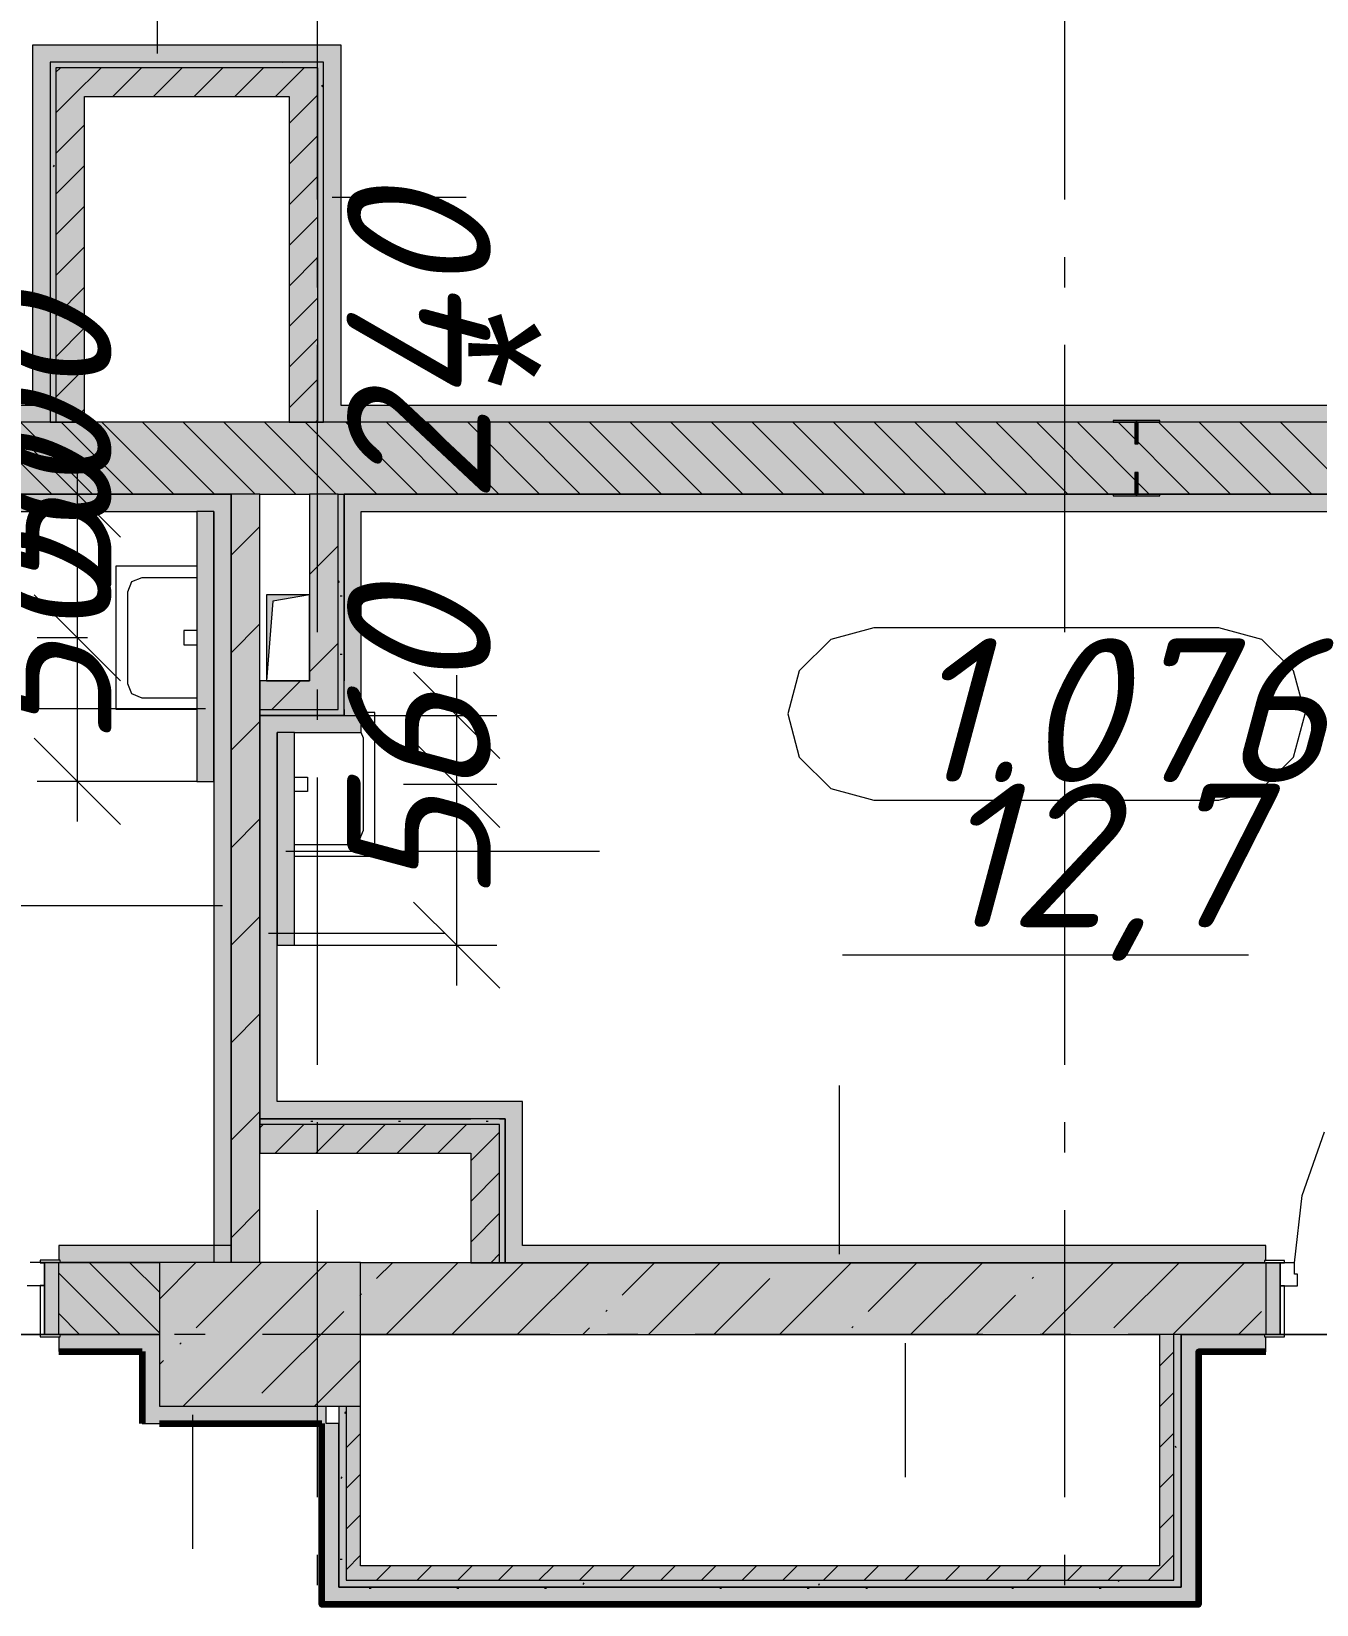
# Model space of a CAD drawing. Header units: millimetres. Extents: x -537608 to 253996, y -217170 to 186033.
# Drawn here: x -352321 to -347850, y -178540 to -173064 of the extents above; entities that cross this region are included whole.
import ezdxf

# ---------------------------------------------------------------- set-up
doc = ezdxf.new("R2010")
doc.units = ezdxf.units.MM
doc.layers.add('16) Лак 1.6м', color=160, linetype='Continuous', lineweight=90)
doc.layers.add('PDF _Геометрия', color=7, linetype='Continuous')
doc.layers.add('PDF _Текст', color=7, linetype='Continuous')
doc.layers.add('PDF _Сплошная заливка', color=7, linetype='Continuous', true_color=0xffffff)
doc.styles.add('PDF GOST-Common', font='arial.ttf')
doc.styles.add('PDF ISOCPEUR Italic', font='isocpeui.ttf')

msp = doc.modelspace()

# ---------------------------------------------------------------- hatches: boundary and pattern name
at = {"layer": 'PDF _Сплошная заливка', "true_color": 0x56bc34, "transparency": 33554559}
for points in [[(-351304.5809, -173170.6421), (-351304.5809, -173110.6425), (-352316.1941, -173110.6425), (-352316.1941, -173170.6421), (-351630.9688, -173170.6421)], [(-351304.5809, -174364.6428), (-351244.5823, -174364.6428), (-351244.5823, -173110.6425), (-351304.5809, -173110.6425), (-351304.5809, -173951.8175)], [(-352316.1941, -174424.6424), (-352316.1941, -174364.6428), (-355926.1997, -174364.6428), (-355926.1997, -174424.6424), (-353317.5075, -174424.6424)], [(-342536.1904, -174424.6424), (-342536.1904, -174364.6428), (-351304.5809, -174364.6428), (-351304.5809, -174424.6424), (-343198.2756, -174424.6424)], [(-351311.1947, -177909.6453), (-351296.2016, -177909.6453), (-351296.2016, -177849.6447), (-351876.199, -177849.6447), (-351876.199, -177909.6453), (-351630.9688, -177909.6453)], [(-349944.4302, -178539.9918), (-348261.1985, -178539.9918), (-348261.1985, -178479.9932), (-351251.1962, -178479.9932), (-351251.1962, -178539.9918)]]:
    msp.add_hatch(color=85, dxfattribs=at).paths.add_polyline_path(points)
at = {"layer": 'PDF _Сплошная заливка', "transparency": 33554559}
for points in [[(-351324.5862, -173190.642), (-351304.5809, -173190.642), (-351304.5809, -173170.6421), (-352256.1955, -173170.6421), (-352256.1955, -173190.642), (-351630.9688, -173190.642)], [(-352256.1955, -174424.6424), (-352236.1989, -174424.6424), (-352236.1989, -173190.642), (-352256.1955, -173190.642), (-352256.1955, -173951.8175)], [(-351424.5866, -173290.6424), (-351324.5862, -173290.6424), (-351324.5862, -173190.642), (-352236.1989, -173190.642), (-352236.1989, -173290.6424), (-351630.9688, -173290.6424)], [(-351626.1979, -177349.6446), (-351526.1975, -177349.6446), (-351526.1975, -174674.6435), (-351626.1979, -174674.6435), (-351626.1979, -176804.7813)], [(-351353.6941, -175324.6431), (-351253.6937, -175324.6431), (-351253.6937, -174674.6435), (-351353.6941, -174674.6435), (-351353.6941, -175047.1434)], [(-351253.6937, -175424.6436), (-351233.697, -175424.6436), (-351233.697, -174674.6435), (-351253.6937, -174674.6435), (-351253.6937, -175378.2996)], [(-350692.5819, -177349.9912), (-350672.5853, -177349.9912), (-350672.5853, -176848.6865), (-350692.5819, -176848.6865), (-350692.5819, -176868.6853)], [(-351226.1961, -178454.9931), (-351176.1959, -178454.9931), (-351176.1959, -177849.6447), (-351226.1961, -177849.6447), (-351226.1961, -178231.2602)], [(-348396.1973, -178454.9931), (-348396.1973, -178404.9929), (-351176.1959, -178404.9929), (-351176.1959, -178454.9931), (-349944.4302, -178454.9931)], [(-348396.1973, -178479.9932), (-348346.1971, -178479.9932), (-348346.1971, -178454.9931), (-351226.1961, -178454.9931), (-351226.1961, -178479.9932), (-349944.4302, -178479.9932)]]:
    msp.add_hatch(color=256, dxfattribs=at).paths.add_polyline_path(points)
h = msp.add_hatch(color=256, dxfattribs=at)
h.paths.add_polyline_path([(-342776.641, -174674.6435), (-342701.1929, -174674.6435), (-342701.1929, -174424.6424), (-355926.1997, -174424.6424), (-355926.1997, -174674.6435), (-343198.2756, -174674.6435)], flags=0)
h.paths.add_polyline_path([(-342476.1919, -174674.6435), (-342476.1919, -174424.6424), (-342666.1944, -174424.6424), (-342666.1944, -174674.6435)], flags=0)
at = {"layer": 'PDF _Сплошная заливка', "true_color": 0xff7d7d, "transparency": 33554559}
for points in [[(-351626.1979, -174734.6431), (-351626.1979, -174674.6435), (-354926.1952, -174674.6435), (-354926.1952, -174734.6431), (-351630.9688, -174734.6431)], [(-346526.1925, -174734.6431), (-346526.1925, -174674.6435), (-351233.697, -174674.6435), (-351233.697, -174734.6431), (-346571.3529, -174734.6431)], [(-351626.1979, -177349.6446), (-351626.1979, -174734.6431), (-351686.1964, -174734.6431), (-351686.1964, -177349.6446), (-351630.9688, -177349.6446)], [(-351406.2003, -175504.6431), (-351173.6985, -175504.6431), (-351173.6985, -175444.6435), (-351466.1989, -175444.6435), (-351466.1989, -175504.6431)], [(-350672.5853, -176848.6865), (-350672.5853, -176788.6858), (-351526.1975, -176788.6858), (-351526.1975, -176848.6865), (-350792.5824, -176848.6865)]]:
    msp.add_hatch(color=11, dxfattribs=at).paths.add_polyline_path(points)
h = msp.add_hatch(color=11, dxfattribs=at)
h.paths.add_polyline_path([(-351626.1979, -177349.6446), (-351626.1979, -177289.6439), (-352226.2005, -177289.6439), (-352226.2005, -177341.6442), (-352221.1971, -177341.6442), (-352221.1971, -177349.6446), (-351630.9688, -177349.6446)], flags=0)
h.paths.add_polyline_path([(-353481.2009, -177349.6446), (-353481.2009, -177341.6442), (-353476.1975, -177341.6442), (-353476.1975, -177289.6439), (-355926.1997, -177289.6439), (-355926.1997, -177349.6446), (-355004.0461, -177349.6446)], flags=0)
h = msp.add_hatch(color=11, dxfattribs=at)
h.paths.add_polyline_path([(-346586.1997, -177349.9912), (-346586.1997, -177289.9927), (-346776.1937, -177289.9927), (-346776.1937, -177341.9908), (-346771.1988, -177341.9908), (-346771.1988, -177349.9912)], flags=0)
h.paths.add_polyline_path([(-348257.8915, -177349.9912), (-348031.194, -177349.8749), (-348031.194, -177341.9908), (-348026.1991, -177341.9908), (-348026.1991, -177289.9927), (-350672.5853, -177289.9927), (-350672.5853, -177349.9912), (-349944.4302, -177349.9912)], flags=0)
at = {"layer": 'PDF _Сплошная заливка', "transparency": 33554559}
h = msp.add_hatch(color=256, dxfattribs=at)
h.paths.add_polyline_path([(-352221.1971, -177599.6436), (-351876.199, -177599.6436), (-351876.199, -177349.6446), (-352226.2005, -177349.6446), (-352226.2005, -177599.6436)], flags=0)
h.paths.add_polyline_path([(-353476.1975, -177599.6436), (-353476.1975, -177349.6446), (-355676.1986, -177349.6446), (-355676.1986, -177599.6436), (-353481.2009, -177599.6436)], flags=0)
h = msp.add_hatch(color=256, dxfattribs=at)
h.paths.add_polyline_path([(-343198.2756, -177599.9924), (-342726.193, -177599.9924), (-342726.193, -177349.9912), (-345016.1962, -177349.9912), (-345016.1962, -177599.9924), (-344496.1973, -177599.9924)], flags=0)
h.paths.add_polyline_path([(-348346.1971, -177599.9924), (-348026.1991, -177599.9924), (-348026.1991, -177349.9912), (-351176.1959, -177349.9912), (-351176.1959, -177599.9924), (-348396.1973, -177599.9924)], flags=0)
h.paths.add_polyline_path([(-346771.1988, -177599.9924), (-346266.1931, -177599.9924), (-346266.1931, -177349.9912), (-346776.1937, -177349.9912), (-346776.1937, -177599.9924)], flags=0)
at = {"layer": 'PDF _Сплошная заливка', "true_color": 0x56bc34, "transparency": 33554559}
h = msp.add_hatch(color=85, dxfattribs=at)
h.paths.add_polyline_path([(-351876.199, -177659.6442), (-351876.199, -177599.6436), (-352221.1971, -177600.6791), (-352221.1971, -177607.6439), (-352226.2005, -177607.6439), (-352226.2005, -177659.6442), (-351936.1975, -177659.6442)], flags=0)
h.paths.add_polyline_path([(-354546.1987, -177659.6442), (-353476.1975, -177659.6442), (-353476.1975, -177607.6439), (-353481.2009, -177607.6439), (-353481.2009, -177599.6436), (-354546.1987, -177599.6436)], flags=0)
h = msp.add_hatch(color=85, dxfattribs=at)
h.paths.add_polyline_path([(-344571.1976, -177659.9908), (-344571.1976, -177599.9924), (-345011.1927, -177600.7717), (-345011.1927, -177607.9927), (-345016.1962, -177607.9927), (-345016.1962, -177659.9908), (-344631.1962, -177659.9908)], flags=0)
h.paths.add_polyline_path([(-346776.1937, -177659.9908), (-346266.1931, -177659.9908), (-346266.1931, -177607.9927), (-346271.1965, -177607.9927), (-346271.1965, -177599.9924), (-346771.1988, -177600.5801), (-346771.1988, -177607.9927), (-346776.1937, -177607.9927)], flags=0)
h.paths.add_polyline_path([(-348257.8915, -177659.9908), (-348026.1991, -177659.9908), (-348026.1991, -177607.9927), (-348031.194, -177607.9927), (-348031.194, -177599.9924), (-348321.197, -177599.9924), (-348321.197, -177659.9908), (-348261.1985, -177659.9908)], flags=0)

# ---------------------------------------------------------------- linework, layer by layer
at = {"layer": '16) Лак 1.6м'}
for p, q in [((-352226.2005, -177659.6442), (-351936.1975, -177659.6442)), ((-351936.1975, -177659.6442), (-351936.1975, -177909.6453)), ((-351876.199, -177909.6453), (-351311.1947, -177909.6453))]:
    msp.add_line(p, q, dxfattribs=at)
msp.add_lwpolyline([(-348026.1991, -177659.9908), (-348261.1985, -177659.9908), (-348261.1985, -178539.9918), (-351311.1947, -178539.9918), (-351311.1947, -177909.6453)], dxfattribs=at)
at = {"layer": 'PDF _Геометрия', "lineweight": 9}
for p, q in [((-351882.3737, -173140.6423), (-351882.3737, -172537.9086)), ((-352316.1941, -173170.6421), (-352316.1941, -173110.6425)), ((-352316.1941, -173110.6425), (-351304.5809, -173110.6425)), ((-351304.5809, -173110.6425), (-351244.5823, -173110.6425)), ((-351244.5823, -173110.6425), (-351244.5823, -174364.6428)), ((-352316.1941, -174364.6428), (-352316.1941, -173170.6421)), ((-351304.5809, -173170.6421), (-352256.1955, -173170.6421)), ((-352256.1955, -173170.6421), (-352256.1955, -174424.6424)), ((-351304.5809, -173170.6421), (-352256.1955, -173170.6421)), ((-352256.1955, -173170.6421), (-352256.1955, -173190.642)), ((-352256.1955, -173190.642), (-352256.1955, -173290.6424)), ((-352236.1989, -173206.1604), (-352220.6804, -173190.642)), ((-351324.5862, -173190.642), (-352236.1989, -173190.642)), ((-352236.1989, -173190.642), (-352236.1989, -173290.6424)), ((-352179.2575, -173290.6424), (-352079.257, -173190.642)), ((-352037.8342, -173290.6424), (-351937.8338, -173190.642)), ((-351896.4195, -173290.6424), (-351796.4191, -173190.642)), ((-351754.9963, -173290.6424), (-351654.9958, -173190.642)), ((-351613.5729, -173290.6424), (-351513.5725, -173190.642)), ((-351472.1496, -173290.6424), (-351372.1492, -173190.642)), ((-351324.5862, -173290.6424), (-351324.5862, -173190.642)), ((-351304.5809, -174364.6428), (-351304.5809, -173170.6421)), ((-351304.5809, -173190.642), (-351304.5809, -173170.6421)), ((-351304.5809, -173290.6424), (-351304.5809, -173190.642)), ((-352256.1955, -173290.6424), (-352256.1955, -174424.6424)), ((-352236.1989, -173347.5816), (-352179.2575, -173290.6424)), ((-352236.1989, -173290.6424), (-352236.1989, -174424.6424)), ((-352136.1984, -174424.6424), (-352136.1984, -173290.6424)), ((-352136.1984, -173290.6424), (-351424.5866, -173290.6424)), ((-351424.5866, -173384.4951), (-351330.7264, -173290.6424)), ((-351424.5866, -173290.6424), (-351424.5866, -174424.6424)), ((-351330.7264, -173290.6424), (-351324.5862, -173284.4946)), ((-351324.5862, -174424.6424), (-351324.5862, -173290.6424)), ((-351304.5809, -174424.6424), (-351304.5809, -173290.6424)), ((-352236.1989, -173489.0038), (-352136.1984, -173389.0034)), ((-351424.5866, -173525.9168), (-351324.5862, -173425.9169)), ((-352236.1989, -173630.4249), (-352136.1984, -173530.4245)), ((-351424.5866, -173667.3368), (-351324.5862, -173567.338)), ((-351274.5859, -173640.4642), (-350808.4367, -173640.4642)), ((-352236.1989, -173771.8461), (-352136.1984, -173671.8467)), ((-351424.5866, -173808.7596), (-351324.5862, -173708.7591)), ((-352236.1989, -173913.2673), (-352136.1984, -173813.2678)), ((-351424.5866, -173950.1812), (-351324.5862, -173850.1808)), ((-352236.1989, -174054.6894), (-352136.1984, -173954.689)), ((-351424.5866, -174091.6019), (-351324.5862, -173991.6025)), ((-352236.1989, -174196.1106), (-352136.1984, -174096.1102)), ((-351424.5866, -174233.023), (-351324.5862, -174133.0236)), ((-352236.1989, -174337.5317), (-352136.1984, -174237.5323)), ((-351424.5866, -174374.4457), (-351324.5862, -174274.4442)), ((-355866.2011, -174364.6428), (-352316.1941, -174364.6428)), ((-352181.8841, -174424.6424), (-352136.1984, -174378.9535)), ((-351304.5809, -174424.6424), (-351304.5809, -174364.6428)), ((-351244.5823, -174364.6428), (-342536.1904, -174364.6428)), ((-352316.1941, -174424.6424), (-355926.1997, -174424.6424)), ((-342701.1929, -174424.6424), (-355926.1997, -174424.6424)), ((-352250.4514, -174674.6435), (-352500.4525, -174424.6424)), ((-352109.0281, -174674.6435), (-352359.0292, -174424.6424)), ((-352256.1955, -174424.6424), (-352316.1941, -174424.6424)), ((-352256.1955, -174424.6424), (-352236.1989, -174424.6424)), ((-352236.1989, -174424.6424), (-352136.1984, -174424.6424)), ((-351967.6049, -174674.6435), (-352217.6059, -174424.6424)), ((-351826.1901, -174674.6435), (-352076.1826, -174424.6424)), ((-351684.7668, -174674.6435), (-351934.7679, -174424.6424)), ((-351543.3436, -174674.6435), (-351793.3447, -174424.6424)), ((-351401.9203, -174674.6435), (-351651.9214, -174424.6424)), ((-351260.497, -174674.6435), (-351510.4981, -174424.6424)), ((-351424.5866, -174424.6424), (-351324.5862, -174424.6424)), ((-351119.0823, -174674.6435), (-351369.0834, -174424.6424)), ((-351333.3616, -174424.6424), (-351324.5862, -174415.8659)), ((-351324.5862, -174424.6424), (-351304.5809, -174424.6424)), ((-342536.1904, -174424.6424), (-351304.5809, -174424.6424)), ((-350977.659, -174674.6435), (-351227.6601, -174424.6424)), ((-350836.2357, -174674.6435), (-351086.2369, -174424.6424)), ((-350694.8124, -174674.6435), (-350944.8135, -174424.6424)), ((-350553.3977, -174674.6435), (-350803.3902, -174424.6424)), ((-350411.9744, -174674.6435), (-350661.9756, -174424.6424)), ((-350270.5512, -174674.6435), (-350520.5523, -174424.6424)), ((-350129.1279, -174674.6435), (-350379.129, -174424.6424)), ((-349987.7045, -174674.6435), (-350237.7057, -174424.6424)), ((-349846.2899, -174674.6435), (-350096.291, -174424.6424)), ((-349704.8666, -174674.6435), (-349954.8677, -174424.6424)), ((-349563.4433, -174674.6435), (-349813.4444, -174424.6424)), ((-349422.02, -174674.6435), (-349672.0211, -174424.6424)), ((-349280.6053, -174674.6435), (-349530.5978, -174424.6424)), ((-349139.182, -174674.6435), (-349389.1832, -174424.6424)), ((-348997.7588, -174674.6435), (-349247.7599, -174424.6424)), ((-348856.3355, -174674.6435), (-349106.3365, -174424.6424)), ((-348714.9121, -174674.6435), (-348964.9133, -174424.6424)), ((-348573.4975, -174674.6435), (-348823.49, -174424.6424)), ((-348432.0742, -174674.6435), (-348682.0753, -174424.6424)), ((-348290.6509, -174674.6435), (-348540.652, -174424.6424)), ((-348149.2276, -174674.6435), (-348399.2287, -174424.6424)), ((-348007.8043, -174674.6435), (-348257.8054, -174424.6424)), ((-347866.3897, -174674.6435), (-348116.3908, -174424.6424)), ((-347724.9664, -174674.6435), (-347974.9675, -174424.6424)), ((-352161.3794, -175174.6436), (-352161.3794, -174534.6434)), ((-354926.1952, -174674.6435), (-351626.1979, -174674.6435)), ((-351626.1979, -174674.6435), (-354926.1952, -174674.6435)), ((-352373.5143, -174674.6435), (-352161.3794, -174674.6435)), ((-352161.3794, -174674.6435), (-352021.3771, -174674.6435)), ((-351526.1975, -174674.6435), (-351626.1979, -174674.6435)), ((-351626.1979, -174674.6435), (-351626.1979, -174734.6431)), ((-351626.1979, -174734.6431), (-351626.1979, -174674.6435)), ((-351526.1975, -177349.6446), (-351526.1975, -174674.6435)), ((-351526.1975, -174674.6435), (-351353.6941, -174674.6435)), ((-351353.6941, -174674.6435), (-351353.6941, -175324.6431)), ((-351253.6937, -174674.6435), (-351353.6941, -174674.6435)), ((-351253.6937, -175324.6431), (-351253.6937, -174674.6435)), ((-351253.6937, -174674.6435), (-351233.697, -174674.6435)), ((-351233.697, -174674.6435), (-351233.697, -174734.6431)), ((-351233.697, -174734.6431), (-351233.697, -174674.6435)), ((-351233.697, -174674.6435), (-346526.1925, -174674.6435)), ((-346526.1925, -174674.6435), (-351233.697, -174674.6435)), ((-354866.1967, -174734.6431), (-351746.195, -174734.6431)), ((-351746.195, -174734.6431), (-351746.195, -175674.6437)), ((-351686.1964, -174734.6431), (-351746.195, -174734.6431)), ((-351686.1964, -174734.6431), (-351686.1964, -177349.6446)), ((-351686.1964, -175674.6437), (-351686.1964, -174734.6431)), ((-351626.1979, -174734.6431), (-351626.1979, -177349.6446)), ((-351626.1979, -177349.6446), (-351626.1979, -174734.6431)), ((-351233.697, -174734.6431), (-351233.697, -175324.6431)), ((-351233.697, -175324.6431), (-351233.697, -174734.6431)), ((-351173.6985, -175444.6435), (-351173.6985, -174734.6431)), ((-351173.6985, -174734.6431), (-346586.1997, -174734.6431)), ((-351626.1979, -174887.1881), (-351526.1975, -174787.1876)), ((-351353.6941, -174954.0987), (-351253.6937, -174854.0988)), ((-352161.3794, -175174.6436), (-352301.3817, -175174.6436)), ((-352161.3794, -175814.6438), (-352161.3794, -175174.6436)), ((-352126.2001, -175174.6436), (-352161.3794, -175174.6436)), ((-351626.1979, -175226.5987), (-351526.1975, -175126.5983)), ((-351353.6941, -175293.5104), (-351253.6937, -175193.51)), ((-351353.6941, -175324.6431), (-351526.1975, -175324.6431)), ((-351526.1975, -175324.6431), (-351526.1975, -175424.6436)), ((-351484.8349, -175424.6436), (-351384.8344, -175324.6431)), ((-351253.6937, -175424.6436), (-351253.6937, -175324.6431)), ((-351233.697, -175424.6436), (-351233.697, -175324.6431)), ((-350841.644, -175684.6431), (-350841.644, -175304.6433)), ((-351716.2, -175421.5003), (-353195.0474, -175421.5003)), ((-351526.1975, -175424.6436), (-351526.1975, -175444.6435)), ((-351526.1975, -175424.6436), (-351253.6937, -175424.6436)), ((-351526.1975, -175444.6435), (-351233.697, -175444.6435)), ((-351466.1989, -175444.6435), (-351526.1975, -175444.6435)), ((-351526.1975, -175444.6435), (-351526.1975, -176788.6858)), ((-351233.697, -175444.6435), (-351466.1989, -175444.6435)), ((-351233.697, -175444.6435), (-351233.697, -175424.6436)), ((-351233.697, -175424.6436), (-351233.697, -175444.6435)), ((-351233.697, -175444.6435), (-350841.644, -175444.6435)), ((-351173.6985, -175504.6431), (-351173.6985, -175444.6435)), ((-350841.644, -175444.6435), (-350701.6416, -175444.6435)), ((-351626.1979, -175566.0099), (-351526.1975, -175466.0105)), ((-351466.1989, -176788.6858), (-351466.1989, -175504.6431)), ((-351466.1989, -175504.6431), (-351466.1989, -176244.6438)), ((-351406.2003, -175504.6431), (-351466.1989, -175504.6431)), ((-351406.2003, -176244.6438), (-351406.2003, -175504.6431)), ((-351406.2003, -175504.6431), (-351173.6985, -175504.6431)), ((-352161.3794, -175674.6437), (-352301.3817, -175674.6437)), ((-351746.195, -175674.6437), (-352161.3794, -175674.6437)), ((-351746.195, -175674.6437), (-351686.1964, -175674.6437)), ((-351026.1952, -175684.6431), (-350841.644, -175684.6431)), ((-350841.644, -176384.6429), (-350841.644, -175684.6431)), ((-350841.644, -175684.6431), (-350701.6416, -175684.6431)), ((-351626.1979, -175905.4211), (-351526.1975, -175805.4216)), ((-351436.1953, -175917.4565), (-350344.9228, -175917.4565)), ((-351656.2014, -176107.5555), (-352572.3698, -176107.5555)), ((-351626.1979, -176244.8332), (-351526.1975, -176144.8328)), ((-351496.1939, -176203.053), (-350883.7816, -176203.053)), ((-351466.1989, -176244.6438), (-351406.2003, -176244.6438)), ((-351406.2003, -176244.6438), (-350841.644, -176244.6438)), ((-350841.644, -176244.6438), (-350701.6416, -176244.6438)), ((-351626.1979, -176584.2455), (-351526.1975, -176484.2451)), ((-349509.7228, -177319.9919), (-349509.7228, -176732.6681)), ((-351526.1975, -176788.6858), (-351526.1975, -176848.6865)), ((-350672.5853, -176788.6858), (-351466.1989, -176788.6858)), ((-350612.5781, -176788.6858), (-350672.5853, -176788.6858)), ((-350612.5781, -177289.9927), (-350612.5781, -176788.6858)), ((-351626.1979, -176923.6567), (-351526.1975, -176823.6562)), ((-350792.5824, -176848.6865), (-351526.1975, -176848.6865)), ((-351526.1975, -176848.6865), (-351526.1975, -176868.6853)), ((-351526.1975, -176848.6865), (-350792.5824, -176848.6865)), ((-351526.1975, -176880.2251), (-351514.6576, -176868.6853)), ((-351526.1975, -176868.6853), (-351526.1975, -176968.6857)), ((-350792.5824, -176868.6853), (-351526.1975, -176868.6853)), ((-351473.2347, -176968.6857), (-351373.2343, -176868.6853)), ((-351331.8201, -176968.6857), (-351231.8196, -176868.6853)), ((-351190.3968, -176968.6857), (-351090.3963, -176868.6853)), ((-351048.9735, -176968.6857), (-350948.9731, -176868.6853)), ((-350907.5502, -176968.6857), (-350807.5497, -176868.6853)), ((-350692.5819, -176848.6865), (-350792.5824, -176848.6865)), ((-350692.5819, -176868.6853), (-350792.5824, -176868.6853)), ((-350692.5819, -176848.6865), (-350672.5853, -176848.6865)), ((-350672.5853, -176848.6865), (-350692.5819, -176848.6865)), ((-350692.5819, -177349.9912), (-350692.5819, -176868.6853)), ((-350672.5853, -176848.6865), (-350672.5853, -177289.9927)), ((-350672.5853, -177349.9912), (-350672.5853, -176848.6865)), ((-350792.5824, -176995.1369), (-350692.5819, -176895.1365)), ((-347899.8724, -177116.344), (-347822.211, -176894.4131)), ((-351526.1975, -176968.6857), (-350792.5824, -176968.6857)), ((-350792.5824, -176968.6857), (-350792.5824, -177349.9912)), ((-350792.5824, -177136.558), (-350692.5819, -177036.5597)), ((-347926.1987, -177349.9912), (-347899.8724, -177116.344)), ((-351626.1979, -177263.0678), (-351526.1975, -177163.0674)), ((-350792.5824, -177277.9792), (-350692.5819, -177177.9809)), ((-351626.1979, -177289.6439), (-352226.2005, -177289.6439)), ((-352226.2005, -177289.6439), (-352226.2005, -177341.6442)), ((-351626.1979, -177349.6446), (-351626.1979, -177289.6439)), ((-350672.5853, -177289.9927), (-350672.5853, -177349.9912)), ((-348026.1991, -177289.9927), (-350612.5781, -177289.9927)), ((-348026.1991, -177341.9908), (-348026.1991, -177289.9927)), ((-352276.2007, -177349.6446), (-352326.2009, -177349.6446)), ((-352221.1971, -177341.6442), (-352291.194, -177341.6442)), ((-352291.194, -177341.6442), (-352291.194, -177349.6446)), ((-352276.2007, -177349.6446), (-352291.194, -177349.6446)), ((-352291.194, -177349.6446), (-352291.194, -177350.6435)), ((-352291.194, -177349.6446), (-352221.1971, -177349.6446)), ((-352291.194, -177350.6435), (-352276.2007, -177350.6435)), ((-352276.2007, -177429.6441), (-352276.2007, -177349.6446)), ((-352226.2005, -177349.6446), (-352276.2007, -177349.6446)), ((-352276.2007, -177349.6446), (-352276.2007, -177599.6436)), ((-352276.2007, -177350.6435), (-352276.2007, -177349.6446)), ((-352226.2005, -177599.6436), (-352226.2005, -177349.6446)), ((-352221.1971, -177349.6446), (-352221.1971, -177341.6442)), ((-351876.199, -177349.6446), (-352221.1971, -177349.6446)), ((-352221.1971, -177349.6446), (-351876.199, -177349.6446)), ((-351876.199, -177594.4808), (-352121.033, -177349.6446)), ((-351876.199, -177453.0596), (-351979.6097, -177349.6446)), ((-351876.199, -177476.6087), (-351749.235, -177349.6446)), ((-351876.199, -177349.6446), (-351876.199, -177849.6447)), ((-351176.1959, -177349.6446), (-351876.199, -177349.6446)), ((-351793.0346, -177849.6447), (-351293.0324, -177349.6446)), ((-351748.1412, -177576.65), (-351521.1337, -177349.6446)), ((-351176.1959, -177849.6447), (-351176.1959, -177349.6446)), ((-350672.5853, -177349.9912), (-351176.1959, -177349.9912)), ((-351120.8649, -177405.5762), (-351065.2842, -177349.9912)), ((-351087.1841, -177599.9924), (-350837.183, -177349.9912)), ((-350859.0915, -177599.9924), (-350609.0904, -177349.9912)), ((-350792.5824, -177349.9912), (-350692.5819, -177349.9912)), ((-350723.1711, -177349.9912), (-350692.5819, -177319.4021)), ((-350692.5819, -177349.9912), (-350672.5853, -177349.9912)), ((-350672.5853, -177349.9912), (-348031.194, -177349.9912)), ((-348031.194, -177349.9912), (-350672.5853, -177349.9912)), ((-350630.9903, -177599.9924), (-350380.9891, -177349.9912)), ((-350265.496, -177462.5994), (-350152.8879, -177349.9912)), ((-350174.7963, -177599.9924), (-349924.7953, -177349.9912)), ((-349718.5938, -177599.9924), (-349468.5927, -177349.9912)), ((-349410.1271, -177519.6247), (-349240.5001, -177349.9912)), ((-349262.4, -177599.9924), (-349012.3988, -177349.9912)), ((-348806.1975, -177599.9924), (-348556.1964, -177349.9912)), ((-348554.7582, -177576.65), (-348328.1037, -177349.9912)), ((-348350.0036, -177599.9924), (-348100.0025, -177349.9912)), ((-347961.1972, -177341.9908), (-348031.194, -177341.9908)), ((-348031.194, -177341.9908), (-348031.194, -177349.9912)), ((-348031.194, -177349.9912), (-347961.1972, -177349.9912)), ((-347976.1989, -177349.9912), (-348026.1991, -177349.9912)), ((-348026.1991, -177349.9912), (-348026.1991, -177599.9924)), ((-347926.1987, -177349.9912), (-347976.1989, -177349.9912)), ((-347976.1989, -177349.9912), (-347976.1989, -177429.9929)), ((-347976.1989, -177599.9924), (-347976.1989, -177349.9912)), ((-347961.1972, -177349.9912), (-347976.1989, -177349.9912)), ((-347976.1989, -177349.9912), (-347976.1989, -177350.9923)), ((-347976.1989, -177350.9923), (-347961.1972, -177350.9923)), ((-347961.1972, -177349.9912), (-347961.1972, -177341.9908)), ((-347961.1972, -177350.9923), (-347961.1972, -177349.9912)), ((-347926.1987, -177389.991), (-347926.1987, -177349.9912)), ((-352012.4552, -177599.6436), (-352226.2005, -177385.9025)), ((-349946.6951, -177599.9924), (-349752.2747, -177405.5762)), ((-348839.8869, -177405.5762), (-348835.1418, -177400.8332)), ((-347916.2004, -177389.991), (-347926.1987, -177389.991)), ((-347916.2004, -177429.9929), (-347916.2004, -177389.991)), ((-352336.1993, -177429.6441), (-352276.2007, -177429.6441)), ((-352276.2007, -177429.6441), (-352291.194, -177429.6441)), ((-352291.194, -177429.6441), (-352291.194, -177599.6436)), ((-352276.2007, -177599.6436), (-352276.2007, -177429.6441)), ((-351177.8924, -177462.5994), (-351176.1959, -177460.905)), ((-351176.1959, -177460.905), (-351173.1559, -177457.8586)), ((-349034.2987, -177599.9924), (-348896.9057, -177462.5994)), ((-347976.1989, -177429.9929), (-347916.2004, -177429.9929)), ((-347961.1972, -177429.9929), (-347976.1989, -177429.9929)), ((-347976.1989, -177429.9929), (-347976.1989, -177599.9924)), ((-347961.1972, -177599.9924), (-347961.1972, -177429.9929)), ((-352153.8784, -177599.6436), (-352226.2005, -177527.3237)), ((-351520.04, -177804.7469), (-351234.9198, -177519.6247)), ((-350322.5235, -177519.6247), (-350317.7784, -177514.8839)), ((-348121.9023, -177599.9924), (-348041.5368, -177519.6247)), ((-350402.889, -177599.9924), (-350379.551, -177576.65)), ((-349467.1545, -177576.65), (-349462.4095, -177571.907)), ((-352291.194, -177599.6436), (-352276.2007, -177599.6436)), ((-352221.1971, -177599.6436), (-352291.194, -177599.6436)), ((-352291.194, -177599.6436), (-352291.194, -177607.6439)), ((-352291.194, -177607.6439), (-352221.1971, -177607.6439)), ((-352276.2007, -177599.6436), (-352226.2005, -177599.6436)), ((-352226.2005, -177607.6439), (-352226.2005, -177659.6442)), ((-352221.1971, -177599.6436), (-351876.199, -177599.6436)), ((-351876.199, -177599.6436), (-352221.1971, -177599.6436)), ((-352221.1971, -177607.6439), (-352221.1971, -177599.6436)), ((-351805.1687, -177633.6732), (-351800.4236, -177628.9324)), ((-351176.1959, -177599.9924), (-348396.1973, -177599.9924)), ((-349281.0532, -177629.9916), (-349281.0532, -178096.1429)), ((-348396.1973, -177599.9924), (-348396.1973, -178404.9929)), ((-348346.1971, -177599.9924), (-348396.1973, -177599.9924)), ((-348346.1971, -178454.9931), (-348346.1971, -177599.9924)), ((-348321.197, -177599.9924), (-348346.1971, -177599.9924)), ((-348321.197, -178479.9932), (-348321.197, -177599.9924)), ((-348321.197, -177599.9924), (-348031.194, -177599.9924)), ((-348031.194, -177599.9924), (-348321.197, -177599.9924)), ((-348321.197, -177599.9924), (-348321.197, -177659.9908)), ((-347961.1972, -177599.9924), (-348031.194, -177599.9924)), ((-348031.194, -177599.9924), (-348031.194, -177607.9927)), ((-348031.194, -177607.9927), (-347961.1972, -177607.9927)), ((-348026.1991, -177599.9924), (-347976.1989, -177599.9924)), ((-348026.1991, -177659.9908), (-348026.1991, -177607.9927)), ((-347976.1989, -177599.9924), (-347961.1972, -177599.9924)), ((-347961.1972, -177607.9927), (-347961.1972, -177599.9924)), ((-351876.199, -177704.7078), (-351862.1876, -177690.6985)), ((-351336.8408, -177849.6447), (-351176.1959, -177689.0019)), ((-348396.1973, -177710.0234), (-348346.1971, -177660.0231)), ((-348321.197, -177659.9908), (-348321.197, -178479.9932)), ((-348261.1985, -178479.9932), (-348261.1985, -177659.9908)), ((-348261.1985, -177659.9908), (-348026.1991, -177659.9908)), ((-348396.1973, -177851.4446), (-348346.1971, -177801.4443)), ((-351876.199, -177849.6447), (-351176.1959, -177849.6447)), ((-351296.2016, -177909.6453), (-351296.2016, -177849.6447)), ((-351251.1962, -177849.6447), (-351251.1962, -178479.9932)), ((-351226.1961, -177853.0162), (-351222.8289, -177849.6447)), ((-351226.1961, -177849.6447), (-351226.1961, -178454.9931)), ((-351176.1959, -178404.9929), (-351176.1959, -177849.6447)), ((-351936.1975, -177909.6453), (-351876.199, -177909.6453)), ((-351760.7834, -177879.6439), (-351760.7834, -178345.7952)), ((-351311.1947, -177909.6453), (-351311.1947, -178539.9918)), ((-351251.1962, -177909.6453), (-351296.2016, -177909.6453)), ((-351251.1962, -178479.9932), (-351251.1962, -177909.6453)), ((-351226.1961, -177994.4373), (-351176.1959, -177944.4393)), ((-348396.1973, -177992.8657), (-348346.1971, -177942.8655)), ((-351226.1961, -178135.8606), (-351176.1959, -178085.8604)), ((-348396.1973, -178134.2868), (-348346.1971, -178084.2866)), ((-351226.1961, -178277.2817), (-351176.1959, -178227.2815)), ((-348396.1973, -178275.7079), (-348346.1971, -178225.7077)), ((-351226.1961, -178418.7029), (-351176.1959, -178368.7026)), ((-348396.1973, -178404.9929), (-351176.1959, -178404.9929)), ((-351121.063, -178454.9931), (-351071.0628, -178404.9929)), ((-350979.6483, -178454.9931), (-350929.6481, -178404.9929)), ((-350838.2251, -178454.9931), (-350788.2248, -178404.9929)), ((-350696.8018, -178454.9931), (-350646.8016, -178404.9929)), ((-350555.3784, -178454.9931), (-350505.3782, -178404.9929)), ((-350413.9552, -178454.9931), (-350363.9549, -178404.9929)), ((-350272.5405, -178454.9931), (-350222.5403, -178404.9929)), ((-350131.1172, -178454.9931), (-350081.117, -178404.9929)), ((-349989.6939, -178454.9931), (-349939.6937, -178404.9929)), ((-349848.2706, -178454.9931), (-349798.2704, -178404.9929)), ((-349706.8559, -178454.9931), (-349656.8557, -178404.9929)), ((-349565.4327, -178454.9931), (-349515.4324, -178404.9929)), ((-349424.0093, -178454.9931), (-349374.0091, -178404.9929)), ((-349282.586, -178454.9931), (-349232.5858, -178404.9929)), ((-349141.1628, -178454.9931), (-349091.1625, -178404.9929)), ((-348999.7481, -178454.9931), (-348949.7479, -178404.9929)), ((-348858.3248, -178454.9931), (-348808.3246, -178404.9929)), ((-348716.9015, -178454.9931), (-348666.9012, -178404.9929)), ((-348575.4782, -178454.9931), (-348525.478, -178404.9929)), ((-348396.1973, -178417.1291), (-348346.1971, -178367.1289)), ((-351226.1961, -178454.9931), (-351176.1959, -178454.9931)), ((-351176.1959, -178454.9931), (-348396.1973, -178454.9931)), ((-348434.0549, -178454.9931), (-348396.1973, -178417.1291)), ((-348396.1973, -178454.9931), (-348346.1971, -178454.9931)), ((-351251.1962, -178479.9932), (-351226.1961, -178479.9932)), ((-348321.197, -178479.9932), (-351251.1962, -178479.9932)), ((-351226.1961, -178479.9932), (-351176.1959, -178479.9932)), ((-351176.1959, -178479.9932), (-348396.1973, -178479.9932)), ((-348396.1973, -178479.9932), (-348346.1971, -178479.9932)), ((-348346.1971, -178479.9932), (-348321.197, -178479.9932)), ((-348261.1985, -178539.9918), (-348261.1985, -178479.9932)), ((-351311.1947, -178539.9918), (-351251.1962, -178539.9918)), ((-351251.1962, -178539.9918), (-348261.1985, -178539.9918))]:
    msp.add_line(p, q, dxfattribs=at)
at = {"layer": 'PDF _Геометрия', "color": 253, "lineweight": 9, "true_color": 0xaaaaaa}
for p, q in [((-351326.1966, -173649.182), (-351326.1966, -172649.1824)), ((-348726.1937, -173649.182), (-348726.1937, -172649.1824)), ((-351326.1966, -173955.0162), (-351326.1966, -173849.184)), ((-348726.1937, -173955.0162), (-348726.1937, -173849.184)), ((-351326.1966, -175155.0173), (-351326.1966, -174155.0161)), ((-348726.1937, -175155.0173), (-348726.1937, -174155.0161)), ((-352026.1996, -175424.6436), (-352026.1996, -174924.6441)), ((-352026.1996, -174924.6441), (-351746.195, -174924.6441)), ((-351986.1977, -175014.6435), (-351971.5577, -174979.2877)), ((-351971.5577, -174979.2877), (-351936.1975, -174964.6433)), ((-351936.1975, -174964.6433), (-351746.195, -174964.6433)), ((-351986.1977, -175334.6431), (-351986.1977, -175014.6435)), ((-351353.6941, -175024.6429), (-351503.6948, -175024.6429)), ((-351503.6948, -175024.6429), (-351503.6948, -175324.6431)), ((-351481.2007, -175047.1434), (-351503.6948, -175324.6431)), ((-351353.6941, -175024.6429), (-351481.2007, -175047.1434)), ((-351353.6941, -175324.6431), (-351353.6941, -175024.6429)), ((-351746.195, -175149.6435), (-351791.2089, -175149.6435)), ((-351791.2089, -175149.6435), (-351791.2089, -175199.6437)), ((-349390.0099, -175139.9019), (-349540.0105, -175180.0948)), ((-348190.0046, -175139.9019), (-349390.0099, -175139.9019)), ((-348040.0039, -175180.0948), (-348190.0046, -175139.9019)), ((-351791.2089, -175199.6437), (-351746.195, -175199.6437)), ((-349540.0105, -175180.0948), (-349649.8113, -175289.9021)), ((-347930.1946, -175289.9021), (-348040.0039, -175180.0948)), ((-351971.5577, -175369.9978), (-351986.1977, -175334.6431)), ((-351503.6948, -175324.6431), (-351353.6941, -175324.6431)), ((-349649.8113, -175289.9021), (-349690.0112, -175439.9027)), ((-347890.0032, -175439.9027), (-347930.1946, -175289.9021)), ((-351936.1975, -175384.6433), (-351971.5577, -175369.9978)), ((-351746.195, -175384.6433), (-351936.1975, -175384.6433)), ((-351326.1966, -175460.8499), (-351326.1966, -175355.017)), ((-348726.1937, -175460.8499), (-348726.1937, -175355.017)), ((-351746.195, -175424.6436), (-352026.1996, -175424.6436)), ((-351126.1957, -175434.6435), (-351173.6985, -175434.6435)), ((-351126.1957, -175934.6431), (-351126.1957, -175434.6435)), ((-349690.0112, -175439.9027), (-349649.8113, -175589.9028)), ((-347930.1946, -175589.9028), (-347890.0032, -175439.9027)), ((-351166.1975, -175524.643), (-351174.4821, -175504.6431)), ((-351166.1975, -175844.6431), (-351166.1975, -175524.643)), ((-349649.8113, -175589.9028), (-349540.0105, -175699.7105)), ((-348040.0039, -175699.7105), (-347930.1946, -175589.9028)), ((-351406.2003, -175659.643), (-351361.1863, -175659.643)), ((-351361.1863, -175659.643), (-351361.1863, -175709.6432)), ((-351326.1966, -176660.8519), (-351326.1966, -175660.8507)), ((-348726.1937, -176660.8519), (-348726.1937, -175660.8507)), ((-351361.1863, -175709.6432), (-351406.2003, -175709.6432)), ((-349540.0105, -175699.7105), (-349390.0099, -175739.9029)), ((-348190.0046, -175739.9029), (-348040.0039, -175699.7105)), ((-349390.0099, -175739.9029), (-348190.0046, -175739.9029)), ((-351216.1978, -175894.6422), (-351180.8377, -175879.9984)), ((-351180.8377, -175879.9984), (-351166.1975, -175844.6431)), ((-351406.2003, -175894.6422), (-351216.1978, -175894.6422)), ((-351406.2003, -175934.6431), (-351126.1957, -175934.6431)), ((-349499.0442, -176277.9382), (-348086.1288, -176277.9382)), ((-351326.1966, -176966.6835), (-351326.1966, -176860.8506)), ((-348726.1937, -176966.6835), (-348726.1937, -176860.8506)), ((-351326.1966, -178166.6844), (-351326.1966, -177166.6844)), ((-348726.1937, -178166.6844), (-348726.1937, -177166.6844)), ((-352023.1941, -177599.6436), (-353023.1899, -177599.6436)), ((-351717.3626, -177599.6436), (-351823.1933, -177599.6436)), ((-350517.3573, -177599.6436), (-351517.3617, -177599.6436)), ((-350211.5258, -177599.6436), (-350317.3564, -177599.6436)), ((-349011.5204, -177599.6436), (-350011.5249, -177599.6436)), ((-348705.6889, -177599.6436), (-348811.5281, -177599.6436)), ((-347505.6922, -177599.6436), (-348505.688, -177599.6436)), ((-351326.1966, -178472.5182), (-351326.1966, -178366.6853)), ((-348726.1937, -178472.5182), (-348726.1937, -178366.6853))]:
    msp.add_line(p, q, dxfattribs=at)
at = {"layer": 'PDF _Геометрия', "color": 8, "lineweight": 9, "true_color": 0x787878}
for p, q in [((-351814.9862, -173190.642), (-351815.4857, -173189.7851)), ((-351448.6739, -173170.6421), (-351450.0431, -173173.0066)), ((-351307.7758, -173256.3566), (-351311.1345, -173250.549)), ((-352242.2271, -173529.1166), (-352245.5857, -173534.9241)), ((-352255.8424, -173755.8927), (-352256.1955, -173756.5106)), ((-351249.6805, -174982.5796), (-351253.0391, -174976.773)), ((-351247.3984, -175028.6851), (-351240.6898, -175028.6851)), ((-351247.3984, -175231.8853), (-351240.6898, -175231.8853)), ((-351452.1788, -175444.6435), (-351452.5922, -175443.9373)), ((-351349.0006, -176857.4856), (-351342.292, -176857.4856)), ((-351044.1939, -176857.4856), (-351037.494, -176857.4856)), ((-350739.3958, -176857.4856), (-350732.6958, -176857.4856)), ((-350672.5853, -176906.4094), (-350672.7403, -176906.6763)), ((-351228.1854, -177868.7414), (-351231.5354, -177874.5479)), ((-348337.8006, -177994.1079), (-348341.1506, -177988.3014)), ((-351241.7921, -178095.5164), (-351245.1507, -178101.3251)), ((-351247.3984, -178381.4869), (-351240.6898, -178381.4869)), ((-348537.3537, -178461.2733), (-348540.7037, -178455.4668)), ((-351145.7962, -178483.087), (-351139.0962, -178483.087)), ((-350840.998, -178483.087), (-350834.2894, -178483.087)), ((-350536.2, -178483.087), (-350529.4913, -178483.087)), ((-350399.0998, -178464.7287), (-350402.4584, -178470.5353)), ((-349926.5951, -178483.087), (-349919.8951, -178483.087)), ((-349621.797, -178483.087), (-349615.0884, -178483.087)), ((-349579.9866, -178468.3759), (-349583.3366, -178474.1824)), ((-349418.6011, -178483.087), (-349411.8925, -178483.087)), ((-348910.5985, -178483.087), (-348903.8899, -178483.087)), ((-348605.8005, -178483.087), (-348599.0918, -178483.087))]:
    msp.add_line(p, q, dxfattribs=at)
at = {"layer": 'PDF _Геометрия', "color": 253, "lineweight": 20, "true_color": 0xaaaaaa}
for p, q in [((-348476.7093, -174418.6432), (-348557.712, -174418.6432)), ((-348557.712, -174418.6432), (-348557.712, -174424.6424)), ((-348557.712, -174424.6424), (-348482.7117, -174424.6424)), ((-348482.7117, -174424.6424), (-348482.7117, -174499.6427)), ((-348395.7065, -174418.6432), (-348476.7093, -174418.6432)), ((-348476.7093, -174418.6432), (-348476.7093, -174499.6427)), ((-348476.7093, -174499.6427), (-348476.7093, -174418.6432)), ((-348470.7068, -174499.6427), (-348470.7068, -174424.6424)), ((-348470.7068, -174424.6424), (-348395.7065, -174424.6424)), ((-348395.7065, -174424.6424), (-348395.7065, -174418.6432)), ((-348482.7117, -174499.6427), (-348476.7093, -174499.6427)), ((-348476.7093, -174499.6427), (-348470.7068, -174499.6427)), ((-348476.7093, -174599.6432), (-348482.7117, -174599.6432)), ((-348482.7117, -174599.6432), (-348482.7117, -174674.6435)), ((-348470.7068, -174599.6432), (-348476.7093, -174599.6432)), ((-348476.7093, -174599.6432), (-348476.7093, -174680.6427)), ((-348476.7093, -174680.6427), (-348476.7093, -174599.6432)), ((-348470.7068, -174674.6435), (-348470.7068, -174599.6432)), ((-348482.7117, -174674.6435), (-348557.712, -174674.6435)), ((-348557.712, -174674.6435), (-348557.712, -174680.6427)), ((-348557.712, -174680.6427), (-348476.7093, -174680.6427)), ((-348476.7093, -174680.6427), (-348395.7065, -174680.6427)), ((-348395.7065, -174674.6435), (-348470.7068, -174674.6435)), ((-348395.7065, -174680.6427), (-348395.7065, -174674.6435))]:
    msp.add_line(p, q, dxfattribs=at)
at = {"layer": 'PDF _Геометрия', "lineweight": 20}
for p, q in [((-352311.38, -174524.6428), (-352161.3794, -174674.6435)), ((-352161.3794, -174674.6435), (-352011.3787, -174824.6426)), ((-352311.38, -175024.6429), (-352161.3794, -175174.6436)), ((-352161.3794, -175174.6436), (-352011.3787, -175324.6431)), ((-350991.6446, -175294.6428), (-350841.644, -175444.6435)), ((-350841.644, -175444.6435), (-350691.6433, -175594.6436)), ((-352311.38, -175524.643), (-352161.3794, -175674.6437)), ((-350991.6446, -175534.6434), (-350841.644, -175684.6431)), ((-352161.3794, -175674.6437), (-352011.3787, -175824.6432)), ((-350841.644, -175684.6431), (-350691.6433, -175834.6437)), ((-350991.6446, -176094.6431), (-350841.644, -176244.6438)), ((-350841.644, -176244.6438), (-350691.6433, -176394.6434))]:
    msp.add_line(p, q, dxfattribs=at)
at = {"layer": 'PDF _Геометрия', "color": 9, "lineweight": 9, "true_color": 0xc0c0c0}
for p, q in [((-352291.194, -177599.6436), (-353411.1954, -177599.6436)), ((-353411.1954, -177599.6436), (-352291.194, -177599.6436)), ((-346841.1956, -177599.9924), (-347961.1972, -177599.9924)), ((-347961.1972, -177599.9924), (-346841.1956, -177599.9924))]:
    msp.add_line(p, q, dxfattribs=at)
at = {"layer": 'PDF _Сплошная заливка', "color": 85, "lineweight": 35, "true_color": 0x56bc34, "transparency": 33554559}
for points in [[(-352256.1955, -174424.6424), (-352256.1955, -173170.6421), (-352316.1941, -174424.6424), (-352316.1941, -173170.6421)], [(-351876.199, -177909.6453), (-351876.199, -177659.6442), (-351936.1975, -177909.6453), (-351936.1975, -177659.6442)], [(-348261.1985, -178479.9932), (-348261.1985, -177659.9908), (-348321.197, -178479.9932), (-348321.197, -177659.9908)], [(-351251.1962, -178539.9918), (-351251.1962, -177909.6453), (-351311.1947, -178539.9918), (-351311.1947, -177909.6453)]]:
    msp.add_solid(points, dxfattribs=at)
at = {"layer": 'PDF _Сплошная заливка', "lineweight": 35, "transparency": 33554559}
for points in [[(-351304.5809, -174424.6424), (-351304.5809, -173190.642), (-351324.5862, -174424.6424), (-351324.5862, -173190.642)], [(-352136.1984, -174424.6424), (-352136.1984, -173290.6424), (-352236.1989, -174424.6424), (-352236.1989, -173290.6424)], [(-351324.5862, -174424.6424), (-351324.5862, -173290.6424), (-351424.5866, -174424.6424), (-351424.5866, -173290.6424)], [(-351253.6937, -175424.6436), (-351253.6937, -175324.6431), (-351526.1975, -175424.6436), (-351526.1975, -175324.6431)], [(-351526.1975, -175444.6435), (-351233.697, -175444.6435), (-351526.1975, -175424.6436), (-351233.697, -175424.6436)], [(-351526.1975, -176868.6853), (-350692.5819, -176868.6853), (-351526.1975, -176848.6865), (-350692.5819, -176848.6865)], [(-350792.5824, -176968.6857), (-350792.5824, -176868.6853), (-351526.1975, -176968.6857), (-351526.1975, -176868.6853)], [(-350692.5819, -177349.9912), (-350692.5819, -176868.6853), (-350792.5824, -177349.9912), (-350792.5824, -176868.6853)], [(-351876.199, -177849.6447), (-351176.1959, -177849.6447), (-351876.199, -177349.6446), (-351176.1959, -177349.6446)], [(-348346.1971, -178454.9931), (-348346.1971, -177599.9924), (-348396.1973, -178454.9931), (-348396.1973, -177599.9924)], [(-348321.197, -178479.9932), (-348321.197, -177599.9924), (-348346.1971, -178479.9932), (-348346.1971, -177599.9924)], [(-351226.1961, -178479.9932), (-351226.1961, -177849.6447), (-351251.1962, -178479.9932), (-351251.1962, -177849.6447)]]:
    msp.add_solid(points, dxfattribs=at)
at = {"layer": 'PDF _Сплошная заливка', "color": 63, "lineweight": 35, "true_color": 0xbce362, "transparency": 33554559}
for points in [[(-351686.1964, -175674.6437), (-351686.1964, -174734.6431), (-351746.195, -175674.6437), (-351746.195, -174734.6431)], [(-351406.2003, -176244.6438), (-351406.2003, -175504.6431), (-351466.1989, -176244.6438), (-351466.1989, -175504.6431)]]:
    msp.add_solid(points, dxfattribs=at)
at = {"layer": 'PDF _Сплошная заливка', "color": 11, "lineweight": 35, "true_color": 0xff7d7d, "transparency": 33554559}
for points in [[(-351173.6985, -175444.6435), (-351173.6985, -174734.6431), (-351233.697, -175444.6435), (-351233.697, -174734.6431)], [(-351466.1989, -176788.6858), (-351466.1989, -175444.6435), (-351526.1975, -176788.6858), (-351526.1975, -175444.6435)], [(-350612.5781, -177289.9927), (-350612.5781, -176788.6858), (-350672.5853, -177289.9927), (-350672.5853, -176788.6858)]]:
    msp.add_solid(points, dxfattribs=at)
at = {"layer": 'PDF _Сплошная заливка', "color": 254, "lineweight": 35, "true_color": 0xe2e2e2, "transparency": 33554559}
msp.add_solid([(-351503.6948, -175324.6431), (-351481.2007, -175047.1434), (-351503.6948, -175024.6429), (-351353.6941, -175024.6429)], dxfattribs=at)
at = {"layer": 'PDF _Сплошная заливка', "color": 7, "lineweight": 35, "true_color": 0xf4f4f4, "transparency": 33554559}
for points in [[(-352226.2005, -177599.6436), (-352226.2005, -177349.6446), (-352276.2007, -177599.6436), (-352276.2007, -177349.6446)], [(-347976.1989, -177599.9924), (-347976.1989, -177349.9912), (-348026.1991, -177599.9924), (-348026.1991, -177349.9912)]]:
    msp.add_solid(points, dxfattribs=at)

# ---------------------------------------------------------------- texts
at = {"layer": 'PDF _Текст', "char_height": 500, "attachment_point": 4, "rotation": 90}
for s, insert, style in [('560 240', (-350973.1636, -176097.3774), 'PDF ISOCPEUR Italic'), ('500', (-352292.9034, -175057.3764), 'PDF ISOCPEUR Italic'), ('*', (-350551.4644, -174308.4647), 'PDF GOST-Common'), ('500', (-352292.9034, -175557.3765), 'PDF ISOCPEUR Italic')]:
    msp.add_mtext(s, dxfattribs=dict(at, insert=insert, style=style))
at = {"layer": 'PDF _Текст', "char_height": 500, "attachment_point": 4, "style": 'PDF ISOCPEUR Italic'}
for s, insert in [('1.076', (-349271.339, -175426.6136)), ('12,7', (-349172.3375, -175990.5639))]:
    msp.add_mtext(s, dxfattribs=dict(at, insert=insert))

doc.saveas('drawing.dxf')
